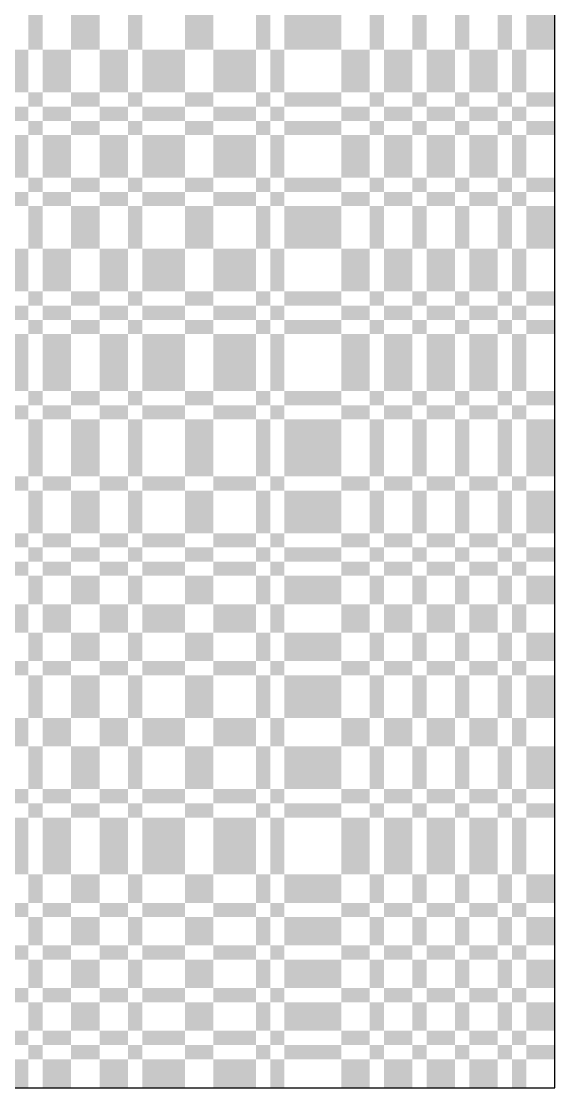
# Model space of a CAD drawing. Extents: x 0 to 200, y 0 to 200.
# Drawn here: x 165 to 180, y 20 to 50 of the extents above; entities that cross this region are included whole.
import ezdxf

# ---------------------------------------------------------------- set-up
doc = ezdxf.new("R2010")
doc.units = 0

msp = doc.modelspace()

# ---------------------------------------------------------------- linework, layer by layer
at = {"layer": 'CHROME'}
for points in [[(165.2, 49.2), (165.6, 49.2), (165.2, 50.8), (165.6, 50.8)], [(166.4, 49.2), (167.2, 49.2), (166.4, 50.8), (167.2, 50.8)], [(168, 49.2), (168.4, 49.2), (168, 50.8), (168.4, 50.8)], [(169.6, 49.2), (170.4, 49.2), (169.6, 50.8), (170.4, 50.8)], [(171.6, 49.2), (172, 49.2), (171.6, 50.8), (172, 50.8)], [(172.4, 49.2), (174, 49.2), (172.4, 50.8), (174, 50.8)], [(174.8, 49.2), (175.2, 49.2), (174.8, 50.8), (175.2, 50.8)], [(176, 49.2), (176.4, 49.2), (176, 50.8), (176.4, 50.8)], [(177.2, 49.2), (177.6, 49.2), (177.2, 50.8), (177.6, 50.8)], [(178.4, 49.2), (178.8, 49.2), (178.4, 50.8), (178.8, 50.8)], [(179.2, 49.2), (180, 49.2), (179.2, 50.8), (180, 50.8)], [(164.8, 48), (165.2, 48), (164.8, 49.2), (165.2, 49.2)], [(165.6, 48), (166.4, 48), (165.6, 49.2), (166.4, 49.2)], [(167.2, 48), (168, 48), (167.2, 49.2), (168, 49.2)], [(168.4, 48), (169.6, 48), (168.4, 49.2), (169.6, 49.2)], [(170.4, 48), (171.6, 48), (170.4, 49.2), (171.6, 49.2)], [(172, 48), (172.4, 48), (172, 49.2), (172.4, 49.2)], [(174, 48), (174.8, 48), (174, 49.2), (174.8, 49.2)], [(175.2, 48), (176, 48), (175.2, 49.2), (176, 49.2)], [(176.4, 48), (177.2, 48), (176.4, 49.2), (177.2, 49.2)], [(177.6, 48), (178.4, 48), (177.6, 49.2), (178.4, 49.2)], [(178.8, 48), (179.2, 48), (178.8, 49.2), (179.2, 49.2)], [(165.2, 47.6), (165.6, 47.6), (165.2, 48), (165.6, 48)], [(166.4, 47.6), (167.2, 47.6), (166.4, 48), (167.2, 48)], [(168, 47.6), (168.4, 47.6), (168, 48), (168.4, 48)], [(169.6, 47.6), (170.4, 47.6), (169.6, 48), (170.4, 48)], [(171.6, 47.6), (172, 47.6), (171.6, 48), (172, 48)], [(172.4, 47.6), (174, 47.6), (172.4, 48), (174, 48)], [(174.8, 47.6), (175.2, 47.6), (174.8, 48), (175.2, 48)], [(176, 47.6), (176.4, 47.6), (176, 48), (176.4, 48)], [(177.2, 47.6), (177.6, 47.6), (177.2, 48), (177.6, 48)], [(178.4, 47.6), (178.8, 47.6), (178.4, 48), (178.8, 48)], [(179.2, 47.6), (180, 47.6), (179.2, 48), (180, 48)], [(164.8, 47.2), (165.2, 47.2), (164.8, 47.6), (165.2, 47.6)], [(165.6, 47.2), (166.4, 47.2), (165.6, 47.6), (166.4, 47.6)], [(167.2, 47.2), (168, 47.2), (167.2, 47.6), (168, 47.6)], [(168.4, 47.2), (169.6, 47.2), (168.4, 47.6), (169.6, 47.6)], [(170.4, 47.2), (171.6, 47.2), (170.4, 47.6), (171.6, 47.6)], [(172, 47.2), (172.4, 47.2), (172, 47.6), (172.4, 47.6)], [(174, 47.2), (174.8, 47.2), (174, 47.6), (174.8, 47.6)], [(175.2, 47.2), (176, 47.2), (175.2, 47.6), (176, 47.6)], [(176.4, 47.2), (177.2, 47.2), (176.4, 47.6), (177.2, 47.6)], [(177.6, 47.2), (178.4, 47.2), (177.6, 47.6), (178.4, 47.6)], [(178.8, 47.2), (179.2, 47.2), (178.8, 47.6), (179.2, 47.6)], [(165.2, 46.8), (165.6, 46.8), (165.2, 47.2), (165.6, 47.2)], [(166.4, 46.8), (167.2, 46.8), (166.4, 47.2), (167.2, 47.2)], [(168, 46.8), (168.4, 46.8), (168, 47.2), (168.4, 47.2)], [(169.6, 46.8), (170.4, 46.8), (169.6, 47.2), (170.4, 47.2)], [(171.6, 46.8), (172, 46.8), (171.6, 47.2), (172, 47.2)], [(172.4, 46.8), (174, 46.8), (172.4, 47.2), (174, 47.2)], [(174.8, 46.8), (175.2, 46.8), (174.8, 47.2), (175.2, 47.2)], [(176, 46.8), (176.4, 46.8), (176, 47.2), (176.4, 47.2)], [(177.2, 46.8), (177.6, 46.8), (177.2, 47.2), (177.6, 47.2)], [(178.4, 46.8), (178.8, 46.8), (178.4, 47.2), (178.8, 47.2)], [(179.2, 46.8), (180, 46.8), (179.2, 47.2), (180, 47.2)], [(164.8, 45.6), (165.2, 45.6), (164.8, 46.8), (165.2, 46.8)], [(165.6, 45.6), (166.4, 45.6), (165.6, 46.8), (166.4, 46.8)], [(167.2, 45.6), (168, 45.6), (167.2, 46.8), (168, 46.8)], [(168.4, 45.6), (169.6, 45.6), (168.4, 46.8), (169.6, 46.8)], [(170.4, 45.6), (171.6, 45.6), (170.4, 46.8), (171.6, 46.8)], [(172, 45.6), (172.4, 45.6), (172, 46.8), (172.4, 46.8)], [(174, 45.6), (174.8, 45.6), (174, 46.8), (174.8, 46.8)], [(175.2, 45.6), (176, 45.6), (175.2, 46.8), (176, 46.8)], [(176.4, 45.6), (177.2, 45.6), (176.4, 46.8), (177.2, 46.8)], [(177.6, 45.6), (178.4, 45.6), (177.6, 46.8), (178.4, 46.8)], [(178.8, 45.6), (179.2, 45.6), (178.8, 46.8), (179.2, 46.8)], [(165.2, 45.2), (165.6, 45.2), (165.2, 45.6), (165.6, 45.6)], [(166.4, 45.2), (167.2, 45.2), (166.4, 45.6), (167.2, 45.6)], [(168, 45.2), (168.4, 45.2), (168, 45.6), (168.4, 45.6)], [(169.6, 45.2), (170.4, 45.2), (169.6, 45.6), (170.4, 45.6)], [(171.6, 45.2), (172, 45.2), (171.6, 45.6), (172, 45.6)], [(172.4, 45.2), (174, 45.2), (172.4, 45.6), (174, 45.6)], [(174.8, 45.2), (175.2, 45.2), (174.8, 45.6), (175.2, 45.6)], [(176, 45.2), (176.4, 45.2), (176, 45.6), (176.4, 45.6)], [(177.2, 45.2), (177.6, 45.2), (177.2, 45.6), (177.6, 45.6)], [(178.4, 45.2), (178.8, 45.2), (178.4, 45.6), (178.8, 45.6)], [(179.2, 45.2), (180, 45.2), (179.2, 45.6), (180, 45.6)], [(164.8, 44.8), (165.2, 44.8), (164.8, 45.2), (165.2, 45.2)], [(165.6, 44.8), (166.4, 44.8), (165.6, 45.2), (166.4, 45.2)], [(167.2, 44.8), (168, 44.8), (167.2, 45.2), (168, 45.2)], [(168.4, 44.8), (169.6, 44.8), (168.4, 45.2), (169.6, 45.2)], [(170.4, 44.8), (171.6, 44.8), (170.4, 45.2), (171.6, 45.2)], [(172, 44.8), (172.4, 44.8), (172, 45.2), (172.4, 45.2)], [(174, 44.8), (174.8, 44.8), (174, 45.2), (174.8, 45.2)], [(175.2, 44.8), (176, 44.8), (175.2, 45.2), (176, 45.2)], [(176.4, 44.8), (177.2, 44.8), (176.4, 45.2), (177.2, 45.2)], [(177.6, 44.8), (178.4, 44.8), (177.6, 45.2), (178.4, 45.2)], [(178.8, 44.8), (179.2, 44.8), (178.8, 45.2), (179.2, 45.2)], [(165.2, 43.6), (165.6, 43.6), (165.2, 44.8), (165.6, 44.8)], [(166.4, 43.6), (167.2, 43.6), (166.4, 44.8), (167.2, 44.8)], [(168, 43.6), (168.4, 43.6), (168, 44.8), (168.4, 44.8)], [(169.6, 43.6), (170.4, 43.6), (169.6, 44.8), (170.4, 44.8)], [(171.6, 43.6), (172, 43.6), (171.6, 44.8), (172, 44.8)], [(172.4, 43.6), (174, 43.6), (172.4, 44.8), (174, 44.8)], [(174.8, 43.6), (175.2, 43.6), (174.8, 44.8), (175.2, 44.8)], [(176, 43.6), (176.4, 43.6), (176, 44.8), (176.4, 44.8)], [(177.2, 43.6), (177.6, 43.6), (177.2, 44.8), (177.6, 44.8)], [(178.4, 43.6), (178.8, 43.6), (178.4, 44.8), (178.8, 44.8)], [(179.2, 43.6), (180, 43.6), (179.2, 44.8), (180, 44.8)], [(164.8, 42.4), (165.2, 42.4), (164.8, 43.6), (165.2, 43.6)], [(165.6, 42.4), (166.4, 42.4), (165.6, 43.6), (166.4, 43.6)], [(167.2, 42.4), (168, 42.4), (167.2, 43.6), (168, 43.6)], [(168.4, 42.4), (169.6, 42.4), (168.4, 43.6), (169.6, 43.6)], [(170.4, 42.4), (171.6, 42.4), (170.4, 43.6), (171.6, 43.6)], [(172, 42.4), (172.4, 42.4), (172, 43.6), (172.4, 43.6)], [(174, 42.4), (174.8, 42.4), (174, 43.6), (174.8, 43.6)], [(175.2, 42.4), (176, 42.4), (175.2, 43.6), (176, 43.6)], [(176.4, 42.4), (177.2, 42.4), (176.4, 43.6), (177.2, 43.6)], [(177.6, 42.4), (178.4, 42.4), (177.6, 43.6), (178.4, 43.6)], [(178.8, 42.4), (179.2, 42.4), (178.8, 43.6), (179.2, 43.6)], [(165.2, 42), (165.6, 42), (165.2, 42.4), (165.6, 42.4)], [(166.4, 42), (167.2, 42), (166.4, 42.4), (167.2, 42.4)], [(168, 42), (168.4, 42), (168, 42.4), (168.4, 42.4)], [(169.6, 42), (170.4, 42), (169.6, 42.4), (170.4, 42.4)], [(171.6, 42), (172, 42), (171.6, 42.4), (172, 42.4)], [(172.4, 42), (174, 42), (172.4, 42.4), (174, 42.4)], [(174.8, 42), (175.2, 42), (174.8, 42.4), (175.2, 42.4)], [(176, 42), (176.4, 42), (176, 42.4), (176.4, 42.4)], [(177.2, 42), (177.6, 42), (177.2, 42.4), (177.6, 42.4)], [(178.4, 42), (178.8, 42), (178.4, 42.4), (178.8, 42.4)], [(179.2, 42), (180, 42), (179.2, 42.4), (180, 42.4)], [(164.8, 41.6), (165.2, 41.6), (164.8, 42), (165.2, 42)], [(165.6, 41.6), (166.4, 41.6), (165.6, 42), (166.4, 42)], [(167.2, 41.6), (168, 41.6), (167.2, 42), (168, 42)], [(168.4, 41.6), (169.6, 41.6), (168.4, 42), (169.6, 42)], [(170.4, 41.6), (171.6, 41.6), (170.4, 42), (171.6, 42)], [(172, 41.6), (172.4, 41.6), (172, 42), (172.4, 42)], [(174, 41.6), (174.8, 41.6), (174, 42), (174.8, 42)], [(175.2, 41.6), (176, 41.6), (175.2, 42), (176, 42)], [(176.4, 41.6), (177.2, 41.6), (176.4, 42), (177.2, 42)], [(177.6, 41.6), (178.4, 41.6), (177.6, 42), (178.4, 42)], [(178.8, 41.6), (179.2, 41.6), (178.8, 42), (179.2, 42)], [(165.2, 41.2), (165.6, 41.2), (165.2, 41.6), (165.6, 41.6)], [(166.4, 41.2), (167.2, 41.2), (166.4, 41.6), (167.2, 41.6)], [(168, 41.2), (168.4, 41.2), (168, 41.6), (168.4, 41.6)], [(169.6, 41.2), (170.4, 41.2), (169.6, 41.6), (170.4, 41.6)], [(171.6, 41.2), (172, 41.2), (171.6, 41.6), (172, 41.6)], [(172.4, 41.2), (174, 41.2), (172.4, 41.6), (174, 41.6)], [(174.8, 41.2), (175.2, 41.2), (174.8, 41.6), (175.2, 41.6)], [(176, 41.2), (176.4, 41.2), (176, 41.6), (176.4, 41.6)], [(177.2, 41.2), (177.6, 41.2), (177.2, 41.6), (177.6, 41.6)], [(178.4, 41.2), (178.8, 41.2), (178.4, 41.6), (178.8, 41.6)], [(179.2, 41.2), (180, 41.2), (179.2, 41.6), (180, 41.6)], [(164.8, 39.6), (165.2, 39.6), (164.8, 41.2), (165.2, 41.2)], [(165.6, 39.6), (166.4, 39.6), (165.6, 41.2), (166.4, 41.2)], [(167.2, 39.6), (168, 39.6), (167.2, 41.2), (168, 41.2)], [(168.4, 39.6), (169.6, 39.6), (168.4, 41.2), (169.6, 41.2)], [(170.4, 39.6), (171.6, 39.6), (170.4, 41.2), (171.6, 41.2)], [(172, 39.6), (172.4, 39.6), (172, 41.2), (172.4, 41.2)], [(174, 39.6), (174.8, 39.6), (174, 41.2), (174.8, 41.2)], [(175.2, 39.6), (176, 39.6), (175.2, 41.2), (176, 41.2)], [(176.4, 39.6), (177.2, 39.6), (176.4, 41.2), (177.2, 41.2)], [(177.6, 39.6), (178.4, 39.6), (177.6, 41.2), (178.4, 41.2)], [(178.8, 39.6), (179.2, 39.6), (178.8, 41.2), (179.2, 41.2)], [(165.2, 39.2), (165.6, 39.2), (165.2, 39.6), (165.6, 39.6)], [(166.4, 39.2), (167.2, 39.2), (166.4, 39.6), (167.2, 39.6)], [(168, 39.2), (168.4, 39.2), (168, 39.6), (168.4, 39.6)], [(169.6, 39.2), (170.4, 39.2), (169.6, 39.6), (170.4, 39.6)], [(171.6, 39.2), (172, 39.2), (171.6, 39.6), (172, 39.6)], [(172.4, 39.2), (174, 39.2), (172.4, 39.6), (174, 39.6)], [(174.8, 39.2), (175.2, 39.2), (174.8, 39.6), (175.2, 39.6)], [(176, 39.2), (176.4, 39.2), (176, 39.6), (176.4, 39.6)], [(177.2, 39.2), (177.6, 39.2), (177.2, 39.6), (177.6, 39.6)], [(178.4, 39.2), (178.8, 39.2), (178.4, 39.6), (178.8, 39.6)], [(179.2, 39.2), (180, 39.2), (179.2, 39.6), (180, 39.6)], [(164.8, 38.8), (165.2, 38.8), (164.8, 39.2), (165.2, 39.2)], [(165.6, 38.8), (166.4, 38.8), (165.6, 39.2), (166.4, 39.2)], [(167.2, 38.8), (168, 38.8), (167.2, 39.2), (168, 39.2)], [(168.4, 38.8), (169.6, 38.8), (168.4, 39.2), (169.6, 39.2)], [(170.4, 38.8), (171.6, 38.8), (170.4, 39.2), (171.6, 39.2)], [(172, 38.8), (172.4, 38.8), (172, 39.2), (172.4, 39.2)], [(174, 38.8), (174.8, 38.8), (174, 39.2), (174.8, 39.2)], [(175.2, 38.8), (176, 38.8), (175.2, 39.2), (176, 39.2)], [(176.4, 38.8), (177.2, 38.8), (176.4, 39.2), (177.2, 39.2)], [(177.6, 38.8), (178.4, 38.8), (177.6, 39.2), (178.4, 39.2)], [(178.8, 38.8), (179.2, 38.8), (178.8, 39.2), (179.2, 39.2)], [(165.2, 37.2), (165.6, 37.2), (165.2, 38.8), (165.6, 38.8)], [(166.4, 37.2), (167.2, 37.2), (166.4, 38.8), (167.2, 38.8)], [(168, 37.2), (168.4, 37.2), (168, 38.8), (168.4, 38.8)], [(169.6, 37.2), (170.4, 37.2), (169.6, 38.8), (170.4, 38.8)], [(171.6, 37.2), (172, 37.2), (171.6, 38.8), (172, 38.8)], [(172.4, 37.2), (174, 37.2), (172.4, 38.8), (174, 38.8)], [(174.8, 37.2), (175.2, 37.2), (174.8, 38.8), (175.2, 38.8)], [(176, 37.2), (176.4, 37.2), (176, 38.8), (176.4, 38.8)], [(177.2, 37.2), (177.6, 37.2), (177.2, 38.8), (177.6, 38.8)], [(178.4, 37.2), (178.8, 37.2), (178.4, 38.8), (178.8, 38.8)], [(179.2, 37.2), (180, 37.2), (179.2, 38.8), (180, 38.8)], [(164.8, 36.8), (165.2, 36.8), (164.8, 37.2), (165.2, 37.2)], [(165.6, 36.8), (166.4, 36.8), (165.6, 37.2), (166.4, 37.2)], [(167.2, 36.8), (168, 36.8), (167.2, 37.2), (168, 37.2)], [(168.4, 36.8), (169.6, 36.8), (168.4, 37.2), (169.6, 37.2)], [(170.4, 36.8), (171.6, 36.8), (170.4, 37.2), (171.6, 37.2)], [(172, 36.8), (172.4, 36.8), (172, 37.2), (172.4, 37.2)], [(174, 36.8), (174.8, 36.8), (174, 37.2), (174.8, 37.2)], [(175.2, 36.8), (176, 36.8), (175.2, 37.2), (176, 37.2)], [(176.4, 36.8), (177.2, 36.8), (176.4, 37.2), (177.2, 37.2)], [(177.6, 36.8), (178.4, 36.8), (177.6, 37.2), (178.4, 37.2)], [(178.8, 36.8), (179.2, 36.8), (178.8, 37.2), (179.2, 37.2)], [(165.2, 35.6), (165.6, 35.6), (165.2, 36.8), (165.6, 36.8)], [(166.4, 35.6), (167.2, 35.6), (166.4, 36.8), (167.2, 36.8)], [(168, 35.6), (168.4, 35.6), (168, 36.8), (168.4, 36.8)], [(169.6, 35.6), (170.4, 35.6), (169.6, 36.8), (170.4, 36.8)], [(171.6, 35.6), (172, 35.6), (171.6, 36.8), (172, 36.8)], [(172.4, 35.6), (174, 35.6), (172.4, 36.8), (174, 36.8)], [(174.8, 35.6), (175.2, 35.6), (174.8, 36.8), (175.2, 36.8)], [(176, 35.6), (176.4, 35.6), (176, 36.8), (176.4, 36.8)], [(177.2, 35.6), (177.6, 35.6), (177.2, 36.8), (177.6, 36.8)], [(178.4, 35.6), (178.8, 35.6), (178.4, 36.8), (178.8, 36.8)], [(179.2, 35.6), (180, 35.6), (179.2, 36.8), (180, 36.8)], [(164.8, 35.2), (165.2, 35.2), (164.8, 35.6), (165.2, 35.6)], [(165.6, 35.2), (166.4, 35.2), (165.6, 35.6), (166.4, 35.6)], [(167.2, 35.2), (168, 35.2), (167.2, 35.6), (168, 35.6)], [(168.4, 35.2), (169.6, 35.2), (168.4, 35.6), (169.6, 35.6)], [(170.4, 35.2), (171.6, 35.2), (170.4, 35.6), (171.6, 35.6)], [(172, 35.2), (172.4, 35.2), (172, 35.6), (172.4, 35.6)], [(174, 35.2), (174.8, 35.2), (174, 35.6), (174.8, 35.6)], [(175.2, 35.2), (176, 35.2), (175.2, 35.6), (176, 35.6)], [(176.4, 35.2), (177.2, 35.2), (176.4, 35.6), (177.2, 35.6)], [(177.6, 35.2), (178.4, 35.2), (177.6, 35.6), (178.4, 35.6)], [(178.8, 35.2), (179.2, 35.2), (178.8, 35.6), (179.2, 35.6)], [(165.2, 34.8), (165.6, 34.8), (165.2, 35.2), (165.6, 35.2)], [(166.4, 34.8), (167.2, 34.8), (166.4, 35.2), (167.2, 35.2)], [(168, 34.8), (168.4, 34.8), (168, 35.2), (168.4, 35.2)], [(169.6, 34.8), (170.4, 34.8), (169.6, 35.2), (170.4, 35.2)], [(171.6, 34.8), (172, 34.8), (171.6, 35.2), (172, 35.2)], [(172.4, 34.8), (174, 34.8), (172.4, 35.2), (174, 35.2)], [(174.8, 34.8), (175.2, 34.8), (174.8, 35.2), (175.2, 35.2)], [(176, 34.8), (176.4, 34.8), (176, 35.2), (176.4, 35.2)], [(177.2, 34.8), (177.6, 34.8), (177.2, 35.2), (177.6, 35.2)], [(178.4, 34.8), (178.8, 34.8), (178.4, 35.2), (178.8, 35.2)], [(179.2, 34.8), (180, 34.8), (179.2, 35.2), (180, 35.2)], [(164.8, 34.4), (165.2, 34.4), (164.8, 34.8), (165.2, 34.8)], [(165.6, 34.4), (166.4, 34.4), (165.6, 34.8), (166.4, 34.8)], [(167.2, 34.4), (168, 34.4), (167.2, 34.8), (168, 34.8)], [(168.4, 34.4), (169.6, 34.4), (168.4, 34.8), (169.6, 34.8)], [(170.4, 34.4), (171.6, 34.4), (170.4, 34.8), (171.6, 34.8)], [(172, 34.4), (172.4, 34.4), (172, 34.8), (172.4, 34.8)], [(174, 34.4), (174.8, 34.4), (174, 34.8), (174.8, 34.8)], [(175.2, 34.4), (176, 34.4), (175.2, 34.8), (176, 34.8)], [(176.4, 34.4), (177.2, 34.4), (176.4, 34.8), (177.2, 34.8)], [(177.6, 34.4), (178.4, 34.4), (177.6, 34.8), (178.4, 34.8)], [(178.8, 34.4), (179.2, 34.4), (178.8, 34.8), (179.2, 34.8)], [(165.2, 33.6), (165.6, 33.6), (165.2, 34.4), (165.6, 34.4)], [(166.4, 33.6), (167.2, 33.6), (166.4, 34.4), (167.2, 34.4)], [(168, 33.6), (168.4, 33.6), (168, 34.4), (168.4, 34.4)], [(169.6, 33.6), (170.4, 33.6), (169.6, 34.4), (170.4, 34.4)], [(171.6, 33.6), (172, 33.6), (171.6, 34.4), (172, 34.4)], [(172.4, 33.6), (174, 33.6), (172.4, 34.4), (174, 34.4)], [(174.8, 33.6), (175.2, 33.6), (174.8, 34.4), (175.2, 34.4)], [(176, 33.6), (176.4, 33.6), (176, 34.4), (176.4, 34.4)], [(177.2, 33.6), (177.6, 33.6), (177.2, 34.4), (177.6, 34.4)], [(178.4, 33.6), (178.8, 33.6), (178.4, 34.4), (178.8, 34.4)], [(179.2, 33.6), (180, 33.6), (179.2, 34.4), (180, 34.4)], [(164.8, 32.8), (165.2, 32.8), (164.8, 33.6), (165.2, 33.6)], [(165.6, 32.8), (166.4, 32.8), (165.6, 33.6), (166.4, 33.6)], [(167.2, 32.8), (168, 32.8), (167.2, 33.6), (168, 33.6)], [(168.4, 32.8), (169.6, 32.8), (168.4, 33.6), (169.6, 33.6)], [(170.4, 32.8), (171.6, 32.8), (170.4, 33.6), (171.6, 33.6)], [(172, 32.8), (172.4, 32.8), (172, 33.6), (172.4, 33.6)], [(174, 32.8), (174.8, 32.8), (174, 33.6), (174.8, 33.6)], [(175.2, 32.8), (176, 32.8), (175.2, 33.6), (176, 33.6)], [(176.4, 32.8), (177.2, 32.8), (176.4, 33.6), (177.2, 33.6)], [(177.6, 32.8), (178.4, 32.8), (177.6, 33.6), (178.4, 33.6)], [(178.8, 32.8), (179.2, 32.8), (178.8, 33.6), (179.2, 33.6)], [(165.2, 32), (165.6, 32), (165.2, 32.8), (165.6, 32.8)], [(166.4, 32), (167.2, 32), (166.4, 32.8), (167.2, 32.8)], [(168, 32), (168.4, 32), (168, 32.8), (168.4, 32.8)], [(169.6, 32), (170.4, 32), (169.6, 32.8), (170.4, 32.8)], [(171.6, 32), (172, 32), (171.6, 32.8), (172, 32.8)], [(172.4, 32), (174, 32), (172.4, 32.8), (174, 32.8)], [(174.8, 32), (175.2, 32), (174.8, 32.8), (175.2, 32.8)], [(176, 32), (176.4, 32), (176, 32.8), (176.4, 32.8)], [(177.2, 32), (177.6, 32), (177.2, 32.8), (177.6, 32.8)], [(178.4, 32), (178.8, 32), (178.4, 32.8), (178.8, 32.8)], [(179.2, 32), (180, 32), (179.2, 32.8), (180, 32.8)], [(164.8, 31.6), (165.2, 31.6), (164.8, 32), (165.2, 32)], [(165.6, 31.6), (166.4, 31.6), (165.6, 32), (166.4, 32)], [(167.2, 31.6), (168, 31.6), (167.2, 32), (168, 32)], [(168.4, 31.6), (169.6, 31.6), (168.4, 32), (169.6, 32)], [(170.4, 31.6), (171.6, 31.6), (170.4, 32), (171.6, 32)], [(172, 31.6), (172.4, 31.6), (172, 32), (172.4, 32)], [(174, 31.6), (174.8, 31.6), (174, 32), (174.8, 32)], [(175.2, 31.6), (176, 31.6), (175.2, 32), (176, 32)], [(176.4, 31.6), (177.2, 31.6), (176.4, 32), (177.2, 32)], [(177.6, 31.6), (178.4, 31.6), (177.6, 32), (178.4, 32)], [(178.8, 31.6), (179.2, 31.6), (178.8, 32), (179.2, 32)], [(165.2, 30.4), (165.6, 30.4), (165.2, 31.6), (165.6, 31.6)], [(166.4, 30.4), (167.2, 30.4), (166.4, 31.6), (167.2, 31.6)], [(168, 30.4), (168.4, 30.4), (168, 31.6), (168.4, 31.6)], [(169.6, 30.4), (170.4, 30.4), (169.6, 31.6), (170.4, 31.6)], [(171.6, 30.4), (172, 30.4), (171.6, 31.6), (172, 31.6)], [(172.4, 30.4), (174, 30.4), (172.4, 31.6), (174, 31.6)], [(174.8, 30.4), (175.2, 30.4), (174.8, 31.6), (175.2, 31.6)], [(176, 30.4), (176.4, 30.4), (176, 31.6), (176.4, 31.6)], [(177.2, 30.4), (177.6, 30.4), (177.2, 31.6), (177.6, 31.6)], [(178.4, 30.4), (178.8, 30.4), (178.4, 31.6), (178.8, 31.6)], [(179.2, 30.4), (180, 30.4), (179.2, 31.6), (180, 31.6)], [(164.8, 29.6), (165.2, 29.6), (164.8, 30.4), (165.2, 30.4)], [(165.6, 29.6), (166.4, 29.6), (165.6, 30.4), (166.4, 30.4)], [(167.2, 29.6), (168, 29.6), (167.2, 30.4), (168, 30.4)], [(168.4, 29.6), (169.6, 29.6), (168.4, 30.4), (169.6, 30.4)], [(170.4, 29.6), (171.6, 29.6), (170.4, 30.4), (171.6, 30.4)], [(172, 29.6), (172.4, 29.6), (172, 30.4), (172.4, 30.4)], [(174, 29.6), (174.8, 29.6), (174, 30.4), (174.8, 30.4)], [(175.2, 29.6), (176, 29.6), (175.2, 30.4), (176, 30.4)], [(176.4, 29.6), (177.2, 29.6), (176.4, 30.4), (177.2, 30.4)], [(177.6, 29.6), (178.4, 29.6), (177.6, 30.4), (178.4, 30.4)], [(178.8, 29.6), (179.2, 29.6), (178.8, 30.4), (179.2, 30.4)], [(165.2, 28.4), (165.6, 28.4), (165.2, 29.6), (165.6, 29.6)], [(166.4, 28.4), (167.2, 28.4), (166.4, 29.6), (167.2, 29.6)], [(168, 28.4), (168.4, 28.4), (168, 29.6), (168.4, 29.6)], [(169.6, 28.4), (170.4, 28.4), (169.6, 29.6), (170.4, 29.6)], [(171.6, 28.4), (172, 28.4), (171.6, 29.6), (172, 29.6)], [(172.4, 28.4), (174, 28.4), (172.4, 29.6), (174, 29.6)], [(174.8, 28.4), (175.2, 28.4), (174.8, 29.6), (175.2, 29.6)], [(176, 28.4), (176.4, 28.4), (176, 29.6), (176.4, 29.6)], [(177.2, 28.4), (177.6, 28.4), (177.2, 29.6), (177.6, 29.6)], [(178.4, 28.4), (178.8, 28.4), (178.4, 29.6), (178.8, 29.6)], [(179.2, 28.4), (180, 28.4), (179.2, 29.6), (180, 29.6)], [(164.8, 28), (165.2, 28), (164.8, 28.4), (165.2, 28.4)], [(165.6, 28), (166.4, 28), (165.6, 28.4), (166.4, 28.4)], [(167.2, 28), (168, 28), (167.2, 28.4), (168, 28.4)], [(168.4, 28), (169.6, 28), (168.4, 28.4), (169.6, 28.4)], [(170.4, 28), (171.6, 28), (170.4, 28.4), (171.6, 28.4)], [(172, 28), (172.4, 28), (172, 28.4), (172.4, 28.4)], [(174, 28), (174.8, 28), (174, 28.4), (174.8, 28.4)], [(175.2, 28), (176, 28), (175.2, 28.4), (176, 28.4)], [(176.4, 28), (177.2, 28), (176.4, 28.4), (177.2, 28.4)], [(177.6, 28), (178.4, 28), (177.6, 28.4), (178.4, 28.4)], [(178.8, 28), (179.2, 28), (178.8, 28.4), (179.2, 28.4)], [(165.2, 27.6), (165.6, 27.6), (165.2, 28), (165.6, 28)], [(166.4, 27.6), (167.2, 27.6), (166.4, 28), (167.2, 28)], [(168, 27.6), (168.4, 27.6), (168, 28), (168.4, 28)], [(169.6, 27.6), (170.4, 27.6), (169.6, 28), (170.4, 28)], [(171.6, 27.6), (172, 27.6), (171.6, 28), (172, 28)], [(172.4, 27.6), (174, 27.6), (172.4, 28), (174, 28)], [(174.8, 27.6), (175.2, 27.6), (174.8, 28), (175.2, 28)], [(176, 27.6), (176.4, 27.6), (176, 28), (176.4, 28)], [(177.2, 27.6), (177.6, 27.6), (177.2, 28), (177.6, 28)], [(178.4, 27.6), (178.8, 27.6), (178.4, 28), (178.8, 28)], [(179.2, 27.6), (180, 27.6), (179.2, 28), (180, 28)], [(164.8, 26), (165.2, 26), (164.8, 27.6), (165.2, 27.6)], [(165.6, 26), (166.4, 26), (165.6, 27.6), (166.4, 27.6)], [(167.2, 26), (168, 26), (167.2, 27.6), (168, 27.6)], [(168.4, 26), (169.6, 26), (168.4, 27.6), (169.6, 27.6)], [(170.4, 26), (171.6, 26), (170.4, 27.6), (171.6, 27.6)], [(172, 26), (172.4, 26), (172, 27.6), (172.4, 27.6)], [(174, 26), (174.8, 26), (174, 27.6), (174.8, 27.6)], [(175.2, 26), (176, 26), (175.2, 27.6), (176, 27.6)], [(176.4, 26), (177.2, 26), (176.4, 27.6), (177.2, 27.6)], [(177.6, 26), (178.4, 26), (177.6, 27.6), (178.4, 27.6)], [(178.8, 26), (179.2, 26), (178.8, 27.6), (179.2, 27.6)], [(165.2, 25.2), (165.6, 25.2), (165.2, 26), (165.6, 26)], [(166.4, 25.2), (167.2, 25.2), (166.4, 26), (167.2, 26)], [(168, 25.2), (168.4, 25.2), (168, 26), (168.4, 26)], [(169.6, 25.2), (170.4, 25.2), (169.6, 26), (170.4, 26)], [(171.6, 25.2), (172, 25.2), (171.6, 26), (172, 26)], [(172.4, 25.2), (174, 25.2), (172.4, 26), (174, 26)], [(174.8, 25.2), (175.2, 25.2), (174.8, 26), (175.2, 26)], [(176, 25.2), (176.4, 25.2), (176, 26), (176.4, 26)], [(177.2, 25.2), (177.6, 25.2), (177.2, 26), (177.6, 26)], [(178.4, 25.2), (178.8, 25.2), (178.4, 26), (178.8, 26)], [(179.2, 25.2), (180, 25.2), (179.2, 26), (180, 26)], [(164.8, 24.8), (165.2, 24.8), (164.8, 25.2), (165.2, 25.2)], [(165.6, 24.8), (166.4, 24.8), (165.6, 25.2), (166.4, 25.2)], [(167.2, 24.8), (168, 24.8), (167.2, 25.2), (168, 25.2)], [(168.4, 24.8), (169.6, 24.8), (168.4, 25.2), (169.6, 25.2)], [(170.4, 24.8), (171.6, 24.8), (170.4, 25.2), (171.6, 25.2)], [(172, 24.8), (172.4, 24.8), (172, 25.2), (172.4, 25.2)], [(174, 24.8), (174.8, 24.8), (174, 25.2), (174.8, 25.2)], [(175.2, 24.8), (176, 24.8), (175.2, 25.2), (176, 25.2)], [(176.4, 24.8), (177.2, 24.8), (176.4, 25.2), (177.2, 25.2)], [(177.6, 24.8), (178.4, 24.8), (177.6, 25.2), (178.4, 25.2)], [(178.8, 24.8), (179.2, 24.8), (178.8, 25.2), (179.2, 25.2)], [(165.2, 24), (165.6, 24), (165.2, 24.8), (165.6, 24.8)], [(166.4, 24), (167.2, 24), (166.4, 24.8), (167.2, 24.8)], [(168, 24), (168.4, 24), (168, 24.8), (168.4, 24.8)], [(169.6, 24), (170.4, 24), (169.6, 24.8), (170.4, 24.8)], [(171.6, 24), (172, 24), (171.6, 24.8), (172, 24.8)], [(172.4, 24), (174, 24), (172.4, 24.8), (174, 24.8)], [(174.8, 24), (175.2, 24), (174.8, 24.8), (175.2, 24.8)], [(176, 24), (176.4, 24), (176, 24.8), (176.4, 24.8)], [(177.2, 24), (177.6, 24), (177.2, 24.8), (177.6, 24.8)], [(178.4, 24), (178.8, 24), (178.4, 24.8), (178.8, 24.8)], [(179.2, 24), (180, 24), (179.2, 24.8), (180, 24.8)], [(164.8, 23.6), (165.2, 23.6), (164.8, 24), (165.2, 24)], [(165.6, 23.6), (166.4, 23.6), (165.6, 24), (166.4, 24)], [(167.2, 23.6), (168, 23.6), (167.2, 24), (168, 24)], [(168.4, 23.6), (169.6, 23.6), (168.4, 24), (169.6, 24)], [(170.4, 23.6), (171.6, 23.6), (170.4, 24), (171.6, 24)], [(172, 23.6), (172.4, 23.6), (172, 24), (172.4, 24)], [(174, 23.6), (174.8, 23.6), (174, 24), (174.8, 24)], [(175.2, 23.6), (176, 23.6), (175.2, 24), (176, 24)], [(176.4, 23.6), (177.2, 23.6), (176.4, 24), (177.2, 24)], [(177.6, 23.6), (178.4, 23.6), (177.6, 24), (178.4, 24)], [(178.8, 23.6), (179.2, 23.6), (178.8, 24), (179.2, 24)], [(165.2, 22.8), (165.6, 22.8), (165.2, 23.6), (165.6, 23.6)], [(166.4, 22.8), (167.2, 22.8), (166.4, 23.6), (167.2, 23.6)], [(168, 22.8), (168.4, 22.8), (168, 23.6), (168.4, 23.6)], [(169.6, 22.8), (170.4, 22.8), (169.6, 23.6), (170.4, 23.6)], [(171.6, 22.8), (172, 22.8), (171.6, 23.6), (172, 23.6)], [(172.4, 22.8), (174, 22.8), (172.4, 23.6), (174, 23.6)], [(174.8, 22.8), (175.2, 22.8), (174.8, 23.6), (175.2, 23.6)], [(176, 22.8), (176.4, 22.8), (176, 23.6), (176.4, 23.6)], [(177.2, 22.8), (177.6, 22.8), (177.2, 23.6), (177.6, 23.6)], [(178.4, 22.8), (178.8, 22.8), (178.4, 23.6), (178.8, 23.6)], [(179.2, 22.8), (180, 22.8), (179.2, 23.6), (180, 23.6)], [(164.8, 22.4), (165.2, 22.4), (164.8, 22.8), (165.2, 22.8)], [(165.6, 22.4), (166.4, 22.4), (165.6, 22.8), (166.4, 22.8)], [(167.2, 22.4), (168, 22.4), (167.2, 22.8), (168, 22.8)], [(168.4, 22.4), (169.6, 22.4), (168.4, 22.8), (169.6, 22.8)], [(170.4, 22.4), (171.6, 22.4), (170.4, 22.8), (171.6, 22.8)], [(172, 22.4), (172.4, 22.4), (172, 22.8), (172.4, 22.8)], [(174, 22.4), (174.8, 22.4), (174, 22.8), (174.8, 22.8)], [(175.2, 22.4), (176, 22.4), (175.2, 22.8), (176, 22.8)], [(176.4, 22.4), (177.2, 22.4), (176.4, 22.8), (177.2, 22.8)], [(177.6, 22.4), (178.4, 22.4), (177.6, 22.8), (178.4, 22.8)], [(178.8, 22.4), (179.2, 22.4), (178.8, 22.8), (179.2, 22.8)], [(165.2, 21.6), (165.6, 21.6), (165.2, 22.4), (165.6, 22.4)], [(166.4, 21.6), (167.2, 21.6), (166.4, 22.4), (167.2, 22.4)], [(168, 21.6), (168.4, 21.6), (168, 22.4), (168.4, 22.4)], [(169.6, 21.6), (170.4, 21.6), (169.6, 22.4), (170.4, 22.4)], [(171.6, 21.6), (172, 21.6), (171.6, 22.4), (172, 22.4)], [(172.4, 21.6), (174, 21.6), (172.4, 22.4), (174, 22.4)], [(174.8, 21.6), (175.2, 21.6), (174.8, 22.4), (175.2, 22.4)], [(176, 21.6), (176.4, 21.6), (176, 22.4), (176.4, 22.4)], [(177.2, 21.6), (177.6, 21.6), (177.2, 22.4), (177.6, 22.4)], [(178.4, 21.6), (178.8, 21.6), (178.4, 22.4), (178.8, 22.4)], [(179.2, 21.6), (180, 21.6), (179.2, 22.4), (180, 22.4)], [(164.8, 21.2), (165.2, 21.2), (164.8, 21.6), (165.2, 21.6)], [(165.6, 21.2), (166.4, 21.2), (165.6, 21.6), (166.4, 21.6)], [(167.2, 21.2), (168, 21.2), (167.2, 21.6), (168, 21.6)], [(168.4, 21.2), (169.6, 21.2), (168.4, 21.6), (169.6, 21.6)], [(170.4, 21.2), (171.6, 21.2), (170.4, 21.6), (171.6, 21.6)], [(172, 21.2), (172.4, 21.2), (172, 21.6), (172.4, 21.6)], [(174, 21.2), (174.8, 21.2), (174, 21.6), (174.8, 21.6)], [(175.2, 21.2), (176, 21.2), (175.2, 21.6), (176, 21.6)], [(176.4, 21.2), (177.2, 21.2), (176.4, 21.6), (177.2, 21.6)], [(177.6, 21.2), (178.4, 21.2), (177.6, 21.6), (178.4, 21.6)], [(178.8, 21.2), (179.2, 21.2), (178.8, 21.6), (179.2, 21.6)], [(165.2, 20.8), (165.6, 20.8), (165.2, 21.2), (165.6, 21.2)], [(166.4, 20.8), (167.2, 20.8), (166.4, 21.2), (167.2, 21.2)], [(168, 20.8), (168.4, 20.8), (168, 21.2), (168.4, 21.2)], [(169.6, 20.8), (170.4, 20.8), (169.6, 21.2), (170.4, 21.2)], [(171.6, 20.8), (172, 20.8), (171.6, 21.2), (172, 21.2)], [(172.4, 20.8), (174, 20.8), (172.4, 21.2), (174, 21.2)], [(174.8, 20.8), (175.2, 20.8), (174.8, 21.2), (175.2, 21.2)], [(176, 20.8), (176.4, 20.8), (176, 21.2), (176.4, 21.2)], [(177.2, 20.8), (177.6, 20.8), (177.2, 21.2), (177.6, 21.2)], [(178.4, 20.8), (178.8, 20.8), (178.4, 21.2), (178.8, 21.2)], [(179.2, 20.8), (180, 20.8), (179.2, 21.2), (180, 21.2)], [(164.8, 20), (165.2, 20), (164.8, 20.8), (165.2, 20.8)], [(165.6, 20), (166.4, 20), (165.6, 20.8), (166.4, 20.8)], [(167.2, 20), (168, 20), (167.2, 20.8), (168, 20.8)], [(168.4, 20), (169.6, 20), (168.4, 20.8), (169.6, 20.8)], [(170.4, 20), (171.6, 20), (170.4, 20.8), (171.6, 20.8)], [(172, 20), (172.4, 20), (172, 20.8), (172.4, 20.8)], [(174, 20), (174.8, 20), (174, 20.8), (174.8, 20.8)], [(175.2, 20), (176, 20), (175.2, 20.8), (176, 20.8)], [(176.4, 20), (177.2, 20), (176.4, 20.8), (177.2, 20.8)], [(177.6, 20), (178.4, 20), (177.6, 20.8), (178.4, 20.8)], [(178.8, 20), (179.2, 20), (178.8, 20.8), (179.2, 20.8)]]:
    msp.add_solid(points, dxfattribs=at)
at = {"layer": 'OUTLINE'}
for p, q in [((180, 20), (180, 180)), ((20, 20), (180, 20))]:
    msp.add_line(p, q, dxfattribs=at)

doc.saveas('drawing.dxf')
